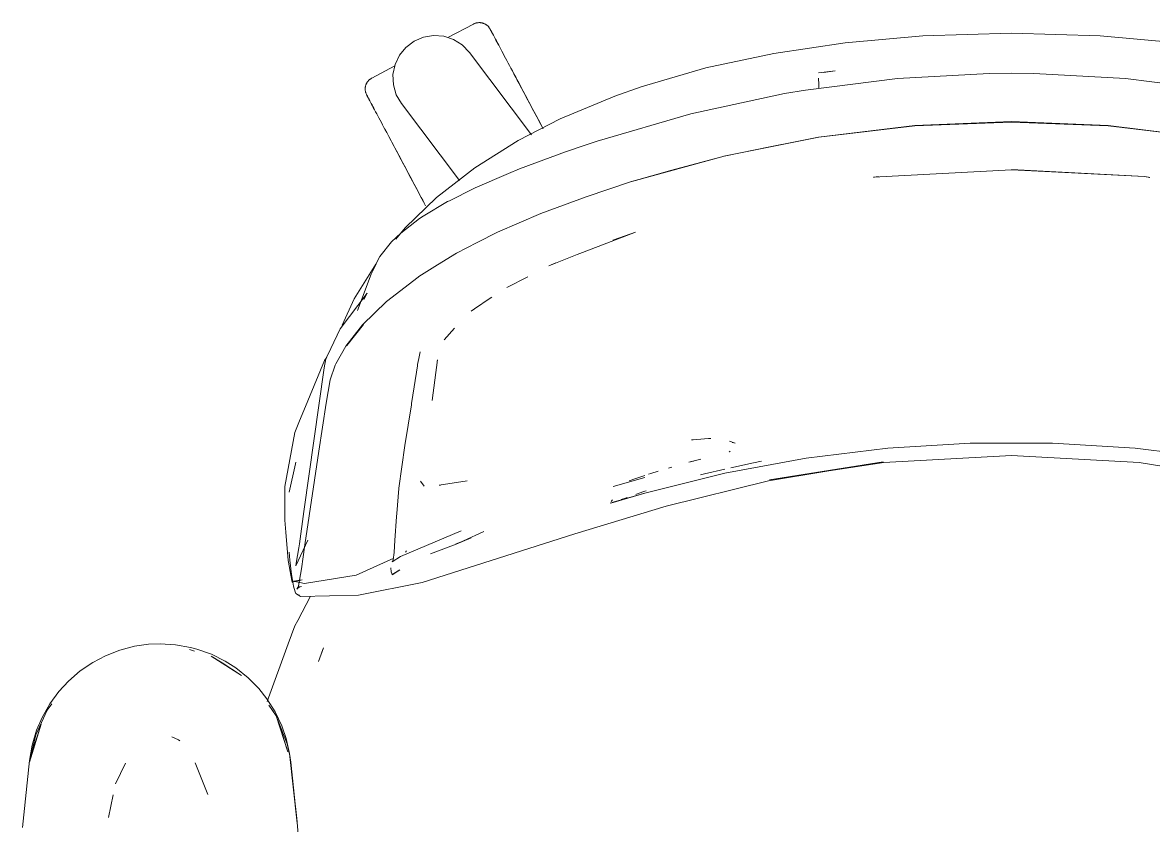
# Model space of a CAD drawing. Header units: millimetres. Extents: x 155927 to 295199, y -4084 to 97293.
# Drawn here: x 157578.5 to 157950.4, y 16154.7 to 16418.7 of the extents above; entities that cross this region are included whole.
import ezdxf

# ---------------------------------------------------------------- set-up
doc = ezdxf.new("R2010")
doc.units = ezdxf.units.MM
doc.header["$MEASUREMENT"] = 0
doc.layers.add('G-IMPT', color=8, linetype='CONTINUOUS', lineweight=9)
doc.layers.add('I-FURN', color=8, linetype='CONTINUOUS', lineweight=9)

msp = doc.modelspace()

# ---------------------------------------------------------------- linework, layer by layer
at = {"layer": 'G-IMPT'}
for p, q in [((157874.53, 16414.29), (157848.96, 16412.03)), ((157903.67, 16415.14), (157874.53, 16414.29)), ((157932.82, 16414.29), (157903.67, 16415.14)), ((157958.39, 16412.03), (157932.82, 16414.29)), ((157848.96, 16412.03), (157825.54, 16408.54)), ((157803.18, 16403.73), (157825.54, 16408.54)), ((157781.94, 16397.55), (157803.18, 16403.73)), ((157840.26, 16402.13), (157845.67, 16402.78)), ((157841.91, 16402.21), (157845.67, 16402.78)), ((157866.16, 16400.3), (157835.99, 16396.48)), ((157840.23, 16400.37), (157840.3, 16398.28)), ((157840.23, 16400.37), (157840.23, 16400.26)), ((157896.36, 16401.91), (157866.16, 16400.3)), ((157896.36, 16401.91), (157903.67, 16402.01)), ((157910.99, 16401.91), (157903.67, 16402.01)), ((157910.99, 16401.91), (157941.19, 16400.3)), ((157941.19, 16400.3), (157971.36, 16396.48)), ((157773.2, 16394.48), (157781.94, 16397.55)), ((157829.07, 16395.3), (157798.28, 16388.63)), ((157835.99, 16396.48), (157829.07, 16395.3)), ((157840.35, 16397.03), (157840.3, 16398.28)), ((157773.2, 16394.48), (157755.23, 16386.96)), ((157767.45, 16379.69), (157798.28, 16388.63)), ((157755.23, 16386.96), (157741.45, 16379.87)), ((157871.86, 16384.77), (157840.27, 16380.94)), ((157871.9, 16384.73), (157840.34, 16380.95)), ((157855.82, 16382.89), (157871.9, 16384.73)), ((157903.67, 16386.1), (157871.86, 16384.77)), ((157871.9, 16384.73), (157903.67, 16385.87)), ((157871.9, 16384.73), (157886.79, 16385.41)), ((157886.79, 16385.41), (157903.67, 16385.87)), ((157935.49, 16384.77), (157903.67, 16386.1)), ((157920.56, 16385.41), (157903.67, 16385.87)), ((157935.45, 16384.73), (157903.67, 16385.87)), ((157920.56, 16385.41), (157935.45, 16384.73)), ((157935.45, 16384.73), (157967, 16380.95)), ((157935.45, 16384.73), (157951.53, 16382.89)), ((157935.49, 16384.77), (157967.08, 16380.94)), ((157840.34, 16380.95), (157809.1, 16374.73)), ((157809.1, 16374.73), (157840.27, 16380.94)), ((157840.34, 16380.95), (157824.24, 16377.85)), ((157855.82, 16382.89), (157840.34, 16380.95)), ((157741.45, 16379.87), (157727.16, 16370.9)), ((157757.02, 16376.15), (157763.85, 16378.49)), ((157767.45, 16379.69), (157763.85, 16378.49)), ((157809.22, 16374.77), (157824.24, 16377.85)), ((157757.02, 16376.15), (157741.95, 16370.55)), ((157809.22, 16374.77), (157778.72, 16366.39)), ((157809.22, 16374.77), (157778.81, 16366.35)), ((157791.97, 16370.12), (157809.22, 16374.77)), ((157727.16, 16370.9), (157714.56, 16361.09)), ((157727.31, 16364.3), (157738.27, 16369.07)), ((157738.27, 16369.07), (157741.95, 16370.55)), ((157791.97, 16370.12), (157778.81, 16366.35)), ((157903.67, 16370.28), (157858.33, 16367.78)), ((157903.67, 16370.33), (157947.4, 16368.01)), ((157903.67, 16370.28), (157947.4, 16368.01)), ((157763.8, 16361.38), (157778.72, 16366.39)), ((157858.33, 16367.78), (157859.95, 16368.01)), ((157858.4, 16367.73), (157858.64, 16367.77)), ((157859.95, 16368.01), (157858.64, 16367.77)), ((157947.4, 16368.01), (157949.18, 16367.74)), ((157947.4, 16368.01), (157948.71, 16367.77)), ((157948.95, 16367.73), (157948.71, 16367.77)), ((157718.86, 16360.08), (157726.87, 16364.08)), ((157727.31, 16364.3), (157726.87, 16364.08)), ((157704.26, 16351.13), (157714.56, 16361.09)), ((157718.26, 16359.77), (157710.26, 16355.04)), ((157718.86, 16360.08), (157718.26, 16359.77)), ((157763.8, 16361.38), (157748.92, 16355.92)), ((157702.84, 16349.46), (157708.97, 16354.18)), ((157708.97, 16354.18), (157710.26, 16355.04)), ((157748.92, 16355.92), (157734.7, 16349.75)), ((157704.26, 16351.13), (157701.26, 16347.46)), ((157695.96, 16341.7), (157699.82, 16346.57)), ((157699.82, 16346.57), (157702.84, 16349.46)), ((157727.97, 16346.36), (157734.7, 16349.75)), ((157780.06, 16349.79), (157762.61, 16343.08)), ((157780.06, 16349.79), (157772.63, 16347.07)), ((157727.97, 16346.36), (157721.18, 16342.79)), ((157762.61, 16343.08), (157760.88, 16342.42)), ((157687.53, 16327.76), (157694.65, 16339.21)), ((157695.34, 16340.57), (157694.17, 16338.13)), ((157695.96, 16341.7), (157695.34, 16340.57)), ((157714.95, 16339.02), (157721.18, 16342.79)), ((157760.88, 16342.42), (157751.56, 16338.69)), ((157751.56, 16338.69), (157753.8, 16339.69)), ((157688.58, 16324), (157693.09, 16335.9)), ((157694.17, 16338.13), (157693.09, 16335.9)), ((157714.95, 16339.02), (157708.85, 16335.14)), ((157698.16, 16326.95), (157708.6, 16334.97)), ((157708.85, 16335.14), (157708.6, 16334.97)), ((157737.72, 16331.52), (157744.69, 16335.06)), ((157691.82, 16329.65), (157682.88, 16317.95)), ((157691.82, 16329.65), (157690.66, 16327.62)), ((157727.11, 16324.49), (157732.25, 16327.99)), ((157732.25, 16327.99), (157732.82, 16328.38)), ((157683.55, 16319.13), (157687.53, 16327.76)), ((157698.16, 16326.95), (157690.26, 16319.21)), ((157727.11, 16324.49), (157726.01, 16323.74)), ((157679.84, 16311.43), (157682.88, 16317.95)), ((157684.84, 16312.25), (157690.26, 16319.21)), ((157690.56, 16319.42), (157685.17, 16312.47)), ((157690.56, 16319.42), (157687.76, 16315.85)), ((157720.48, 16318.22), (157717.14, 16314.31)), ((157685.17, 16312.47), (157687.76, 16315.85)), ((157679.84, 16311.43), (157678.27, 16308.06)), ((157684.84, 16312.25), (157681.55, 16306.41)), ((157709.28, 16310.41), (157708.82, 16308.24)), ((157677.78, 16307.5), (157670.99, 16291.05)), ((157677.62, 16305.07), (157678.27, 16308.06)), ((157678.55, 16308.67), (157677.78, 16307.5)), ((157679.59, 16301.2), (157681.34, 16305.99)), ((157681.55, 16306.41), (157681.34, 16305.99)), ((157706.52, 16294.07), (157708.33, 16305.79)), ((157708.33, 16305.79), (157708.4, 16306.26)), ((157708.82, 16308.24), (157708.4, 16306.26)), ((157713.2, 16294.37), (157714.98, 16307.72)), ((157714.98, 16307.72), (157714.84, 16307.25)), ((157670.95, 16257.85), (157677.62, 16305.07)), ((157679.59, 16301.2), (157678.29, 16293.53)), ((157670.99, 16291.05), (157669.6, 16287.69)), ((157675.89, 16277.76), (157678.29, 16293.53)), ((157704.23, 16279.59), (157706.35, 16292.95)), ((157706.35, 16292.95), (157706.43, 16293.46)), ((157706.52, 16294.07), (157706.43, 16293.46)), ((157668, 16283.83), (157669.6, 16287.69)), ((157664.76, 16266.13), (157668, 16283.83)), ((157704.23, 16279.59), (157702.2, 16265.52)), ((157798.99, 16281.49), (157798.51, 16281.46)), ((157802.7, 16281.77), (157798.99, 16281.49)), ((157802.7, 16281.77), (157804.07, 16281.87)), ((157804.77, 16281.87), (157804.07, 16281.87)), ((157812.86, 16280.34), (157810.91, 16281.02)), ((157812.86, 16280.34), (157811.81, 16280.55)), ((157890.11, 16280.33), (157863.04, 16278.68)), ((157917.23, 16280.33), (157890.11, 16280.33)), ((157917.23, 16280.33), (157944.31, 16278.68)), ((157671.34, 16246.89), (157675.89, 16277.76)), ((157811.18, 16277.67), (157810.85, 16277.53)), ((157811.18, 16277.64), (157810.85, 16277.53)), ((157836.12, 16275.38), (157863.04, 16278.68)), ((157861.69, 16273.98), (157903.67, 16276.34)), ((157945.66, 16273.98), (157903.67, 16276.34)), ((157971.22, 16275.38), (157944.31, 16278.68)), ((157666.17, 16264.27), (157668.22, 16273.57)), ((157668.22, 16273.57), (157668.37, 16274.15)), ((157790.85, 16272.16), (157791.97, 16272.49)), ((157797.64, 16274.07), (157801.5, 16275.07)), ((157797.64, 16274.07), (157799.17, 16274.46)), ((157809.46, 16270.45), (157836.12, 16275.38)), ((157818.87, 16273.93), (157811.45, 16272.22)), ((157821.5, 16274.4), (157818.87, 16273.93)), ((157823.77, 16267.99), (157861.51, 16274.24)), ((157861.51, 16274.24), (157824.15, 16268.25)), ((157861.69, 16273.98), (157824.15, 16268.25)), ((157983.58, 16267.99), (157945.66, 16273.98)), ((157783.14, 16269.1), (157772.71, 16266.06)), ((157777.96, 16267.97), (157780.12, 16268.73)), ((157780.84, 16268.99), (157780.12, 16268.73)), ((157780.84, 16268.99), (157783.15, 16269.76)), ((157809.46, 16270.45), (157783.14, 16263.9)), ((157784.28, 16270.14), (157785.06, 16270.38)), ((157785.06, 16270.38), (157787.55, 16271.17)), ((157802.72, 16270.22), (157801.44, 16269.88)), ((157809.47, 16271.77), (157802.72, 16270.22)), ((157664.76, 16266.13), (157664.74, 16259.16)), ((157702.19, 16265.44), (157701.57, 16257.2)), ((157702.19, 16265.44), (157702.2, 16265.52)), ((157710.58, 16266.18), (157709.3, 16267.82)), ((157715.53, 16266.53), (157724.69, 16267.93)), ((157715.53, 16266.53), (157715.88, 16266.58)), ((157790.09, 16259.67), (157823.77, 16267.99)), ((157783.14, 16263.9), (157771.92, 16260.63)), ((157772.46, 16261.72), (157772.07, 16261.11)), ((157772.46, 16261.72), (157772.31, 16261.51)), ((157783.14, 16263.9), (157772.32, 16260.79)), ((157783.14, 16263.9), (157772.61, 16260.84)), ((157776.39, 16262.18), (157775.32, 16261.78)), ((157777.36, 16262.52), (157776.39, 16262.18)), ((157780.11, 16263.51), (157780.91, 16263.8)), ((157783.14, 16264.53), (157780.91, 16263.8)), ((157783.14, 16264.53), (157783.6, 16264.68)), ((157664.74, 16259.16), (157664.74, 16254.99)), ((157670.95, 16257.85), (157669.51, 16247.19)), ((157790.09, 16259.67), (157760.11, 16250.49)), ((157771.92, 16260.63), (157771.67, 16260.77)), ((157772.61, 16260.84), (157772.32, 16260.79)), ((157665.08, 16251.04), (157664.74, 16254.99)), ((157701.5, 16256.21), (157700.94, 16248.35)), ((157701.57, 16257.2), (157701.5, 16256.21)), ((157665.88, 16241.71), (157665.08, 16251.04)), ((157702.72, 16243.04), (157722.7, 16251.48)), ((157760.11, 16250.49), (157709.87, 16234.5)), ((157723.44, 16248.2), (157730.15, 16251.25)), ((157668.32, 16240.01), (157672.31, 16248.41)), ((157669.29, 16245.89), (157669.51, 16247.19)), ((157670.23, 16239.04), (157671.34, 16246.89)), ((157700.94, 16248.35), (157700.64, 16244.48)), ((157721.06, 16247.18), (157712.59, 16243.93)), ((157725.96, 16249.2), (157720.85, 16247.17)), ((157720.85, 16247.17), (157725.97, 16249.2)), ((157721.06, 16247.18), (157725.96, 16249.2)), ((157666.4, 16241.88), (157666.19, 16244.47)), ((157669.29, 16245.89), (157668.46, 16240.87)), ((157688.22, 16236.94), (157700.57, 16242.55)), ((157700.05, 16241.28), (157702.72, 16243.04)), ((157700.64, 16244.4), (157700.34, 16242.02)), ((157700.64, 16244.4), (157700.64, 16244.48)), ((157704.44, 16244.49), (157704.71, 16244.93)), ((157665.88, 16241.71), (157665.92, 16241.24)), ((157665.92, 16241.24), (157666.74, 16236.99)), ((157666.92, 16237.2), (157666.4, 16241.88)), ((157668.32, 16240.01), (157668.46, 16240.87)), ((157669.12, 16232.77), (157670.23, 16239.04)), ((157699.58, 16239.37), (157699.75, 16238.01)), ((157700.34, 16242), (157700.05, 16241.28)), ((157700.34, 16242), (157700.34, 16242.02)), ((157666.74, 16236.99), (157667.18, 16234.67)), ((157666.99, 16236.58), (157666.92, 16237.2)), ((157666.99, 16236.58), (157667.53, 16233.3)), ((157670.46, 16235.4), (157667.18, 16234.67)), ((157670.46, 16235.4), (157667.59, 16234.91)), ((157688.22, 16236.94), (157671.17, 16234.22)), ((157699.75, 16238.01), (157700.02, 16237.14)), ((157702.51, 16238.67), (157700.02, 16237.14)), ((157700.02, 16237.14), (157702.49, 16238.63)), ((157700.04, 16237.08), (157700.02, 16237.14)), ((157700.04, 16237.08), (157702.51, 16238.67)), ((157668.08, 16231.44), (157667.53, 16233.3)), ((157667.59, 16234.91), (157671.17, 16234.22)), ((157668.08, 16231.44), (157668.4, 16230.9)), ((157669.29, 16233.39), (157668.73, 16232.29)), ((157669.12, 16232.79), (157668.73, 16232.29)), ((157669.29, 16233.39), (157669.12, 16232.77)), ((157669.12, 16232.79), (157669.66, 16233.11)), ((157670.16, 16233.19), (157669.66, 16233.11)), ((157688.92, 16230.31), (157709.87, 16234.5)), ((157668.4, 16230.9), (157668.9, 16230.53)), ((157669.93, 16229.92), (157668.9, 16230.53)), ((157669.52, 16230.4), (157668.9, 16230.53)), ((157668.9, 16230.53), (157668.97, 16230.51)), ((157669.52, 16230.4), (157668.97, 16230.51)), ((157673.12, 16229.99), (157668.98, 16222.08)), ((157688.92, 16230.31), (157669.93, 16229.92)), ((157665.86, 16214.35), (157668.05, 16220.32)), ((157668.98, 16222.08), (157668.05, 16220.32)), ((157615.35, 16213.55), (157610.48, 16212.29)), ((157615.35, 16213.55), (157619.86, 16214.2)), ((157623.71, 16214.37), (157619.86, 16214.2)), ((157623.71, 16214.37), (157628.75, 16214.07)), ((157628.75, 16214.07), (157633.7, 16213.19)), ((157633.7, 16213.19), (157635.82, 16212.63)), ((157658.92, 16195.41), (157665.86, 16214.35)), ((157677.46, 16213.05), (157675.82, 16208.58)), ((157677.46, 16213.05), (157677.2, 16212.46)), ((157601.6, 16208.26), (157605.77, 16210.45)), ((157605.77, 16210.45), (157610.48, 16212.29)), ((157635.05, 16211.93), (157633.36, 16212.45)), ((157640.6, 16210.92), (157635.82, 16212.63)), ((157640.5, 16210.27), (157644.18, 16208.11)), ((157640.5, 16210.27), (157650.45, 16203.95)), ((157640.6, 16210.92), (157645.11, 16208.68)), ((157675.82, 16208.58), (157677.2, 16212.46)), ((157597.44, 16205.43), (157593.6, 16202.11)), ((157601.6, 16208.26), (157597.44, 16205.43)), ((157644.18, 16208.11), (157650.45, 16203.95)), ((157645.11, 16208.68), (157648.65, 16206.41)), ((157652.63, 16203.22), (157648.65, 16206.41)), ((157590.44, 16198.67), (157593.6, 16202.11)), ((157652.63, 16203.22), (157656.18, 16199.62)), ((157590.44, 16198.67), (157587.44, 16194.59)), ((157656.18, 16199.62), (157658.8, 16196.31)), ((157584.93, 16190.15), (157587.44, 16194.59)), ((157588.13, 16194.63), (157586.54, 16192.52)), ((157661.53, 16191.98), (157658.8, 16196.31)), ((157661.92, 16190.66), (157659.5, 16194.24)), ((157582.8, 16184.46), (157586.54, 16192.52)), ((157661.53, 16191.98), (157663.72, 16187.4)), ((157662.2, 16189.95), (157661.92, 16190.66)), ((157661.92, 16190.66), (157662.83, 16187.95)), ((157661.92, 16190.66), (157665.74, 16178.81)), ((157580.76, 16175.49), (157584.59, 16187.95)), ((157584.59, 16187.95), (157581.67, 16178.81)), ((157584.93, 16190.15), (157583.12, 16185.91)), ((157665.53, 16181.44), (157662.33, 16189.62)), ((157662.83, 16187.95), (157665.74, 16178.81)), ((157663.72, 16187.4), (157665.17, 16183.27)), ((157582.8, 16184.46), (157580.88, 16176.06)), ((157583.12, 16185.91), (157581.65, 16181.05)), ((157627.53, 16183.75), (157629.76, 16182.74)), ((157666.32, 16178.31), (157665.17, 16183.27)), ((157580.76, 16176), (157581.65, 16181.05)), ((157629.76, 16182.74), (157630.21, 16182.44)), ((157666.11, 16178.38), (157665.53, 16181.44)), ((157578.85, 16158.08), (157580.76, 16176)), ((157580.76, 16175.49), (157581.67, 16178.81)), ((157666.32, 16178.31), (157668.78, 16155.35)), ((157666.32, 16178.31), (157666.66, 16175.49)), ((157666.32, 16178.31), (157668.68, 16156.87)), ((157668.78, 16155.35), (157666.66, 16175.49)), ((157612.33, 16175.12), (157609.06, 16168.34)), ((157639.43, 16164.79), (157635.28, 16175.21)), ((157606.72, 16157.29), (157608.3, 16164.72)), ((157578.5, 16153.95), (157578.85, 16158.08)), ((157668.68, 16156.87), (157669.66, 16145.47))]:
    msp.add_line(p, q, dxfattribs=at)
at = {"layer": 'I-FURN'}
for p, q in [((157726.79, 16418.18), (157718.38, 16413.71)), ((157726.79, 16418.18), (157726.94, 16418.25)), ((157726.94, 16418.25), (157727.08, 16418.32)), ((157727.08, 16418.32), (157727.23, 16418.38)), ((157727.23, 16418.38), (157727.38, 16418.43)), ((157727.38, 16418.43), (157727.54, 16418.48)), ((157727.54, 16418.48), (157727.69, 16418.53)), ((157727.69, 16418.53), (157727.85, 16418.56)), ((157727.85, 16418.56), (157728.01, 16418.59)), ((157728.01, 16418.59), (157728.17, 16418.62)), ((157728.17, 16418.62), (157728.33, 16418.63)), ((157728.33, 16418.63), (157728.49, 16418.65)), ((157728.49, 16418.65), (157728.65, 16418.65)), ((157728.65, 16418.65), (157728.81, 16418.65)), ((157728.81, 16418.65), (157728.97, 16418.64)), ((157728.97, 16418.64), (157729.13, 16418.63)), ((157729.13, 16418.63), (157729.29, 16418.6)), ((157729.29, 16418.6), (157729.45, 16418.58)), ((157729.45, 16418.58), (157729.61, 16418.54)), ((157729.61, 16418.54), (157729.77, 16418.5)), ((157729.77, 16418.5), (157729.92, 16418.46)), ((157729.92, 16418.46), (157730.07, 16418.4)), ((157730.07, 16418.4), (157730.22, 16418.35)), ((157730.22, 16418.35), (157730.37, 16418.28)), ((157730.37, 16418.28), (157730.52, 16418.21)), ((157730.52, 16418.21), (157730.66, 16418.13)), ((157730.66, 16418.13), (157730.8, 16418.05)), ((157730.8, 16418.05), (157730.93, 16417.97)), ((157730.93, 16417.97), (157731.06, 16417.87)), ((157731.06, 16417.87), (157731.19, 16417.78)), ((157731.19, 16417.78), (157731.32, 16417.67)), ((157731.32, 16417.67), (157731.44, 16417.57)), ((157731.44, 16417.57), (157731.55, 16417.45)), ((157731.55, 16417.45), (157731.66, 16417.34)), ((157731.66, 16417.34), (157731.77, 16417.21)), ((157731.77, 16417.21), (157731.87, 16417.09)), ((157707.24, 16412.55), (157710.34, 16413.88)), ((157710.34, 16413.88), (157713.67, 16414.42)), ((157713.67, 16414.42), (157717.03, 16414.16)), ((157717.03, 16414.16), (157720.23, 16413.09)), ((157731.87, 16417.09), (157731.97, 16416.96)), ((157731.97, 16416.96), (157732.06, 16416.83)), ((157732.06, 16416.83), (157732.14, 16416.69)), ((157732.14, 16416.69), (157732.22, 16416.55)), ((157732.22, 16416.55), (157732.24, 16416.51)), ((157732.24, 16416.51), (157732.25, 16416.49)), ((157732.25, 16416.51), (157732.24, 16416.51)), ((157732.27, 16416.46), (157732.25, 16416.51)), ((157732.25, 16416.49), (157732.29, 16416.43)), ((157732.31, 16416.38), (157732.27, 16416.46)), ((157732.29, 16416.43), (157732.34, 16416.33)), ((157732.38, 16416.26), (157732.31, 16416.38)), ((157732.34, 16416.33), (157732.41, 16416.19)), ((157732.46, 16416.1), (157732.38, 16416.26)), ((157732.41, 16416.19), (157732.51, 16416.01)), ((157732.57, 16415.9), (157732.46, 16416.1)), ((157732.51, 16416.01), (157732.63, 16415.79)), ((157732.7, 16415.66), (157732.57, 16415.9)), ((157732.63, 16415.79), (157732.76, 16415.53)), ((157732.85, 16415.38), (157732.7, 16415.66)), ((157732.76, 16415.53), (157732.92, 16415.24)), ((157733.02, 16415.06), (157732.85, 16415.38)), ((157732.92, 16415.24), (157733.1, 16414.9)), ((157733.21, 16414.7), (157733.02, 16415.06)), ((157733.1, 16414.9), (157733.3, 16414.53)), ((157733.41, 16414.31), (157733.21, 16414.7)), ((157733.3, 16414.53), (157733.52, 16414.12)), ((157733.64, 16413.88), (157733.41, 16414.31)), ((157733.52, 16414.12), (157733.75, 16413.67)), ((157733.89, 16413.42), (157733.64, 16413.88)), ((157733.75, 16413.67), (157734.01, 16413.19)), ((157702.41, 16407.91), (157704.54, 16410.52)), ((157704.54, 16410.52), (157707.24, 16412.55)), ((157720.23, 16413.09), (157723.08, 16411.29)), ((157723.08, 16411.29), (157725.42, 16408.86)), ((157734.16, 16412.91), (157733.89, 16413.42)), ((157734.01, 16413.19), (157734.29, 16412.67)), ((157734.44, 16412.38), (157734.16, 16412.91)), ((157734.29, 16412.67), (157734.58, 16412.12)), ((157734.74, 16411.81), (157734.44, 16412.38)), ((157734.58, 16412.12), (157734.89, 16411.54)), ((157735.06, 16411.21), (157734.74, 16411.81)), ((157735.4, 16410.57), (157735.06, 16411.21)), ((157735.75, 16409.91), (157735.4, 16410.57)), ((157736.12, 16409.22), (157735.75, 16409.91)), ((157700.97, 16404.86), (157702.41, 16407.91)), ((157725.42, 16408.86), (157745.82, 16381.8)), ((157736.51, 16408.49), (157736.12, 16409.22)), ((157736.91, 16407.74), (157736.51, 16408.49)), ((157737.32, 16406.97), (157736.91, 16407.74)), ((157737.74, 16406.17), (157737.32, 16406.97)), ((157738.18, 16405.34), (157737.74, 16406.17)), ((157700.88, 16404.4), (157693.29, 16400.37)), ((157700.3, 16401.55), (157700.97, 16404.86)), ((157738.63, 16404.5), (157738.18, 16405.34)), ((157739.09, 16403.63), (157738.63, 16404.5)), ((157739.57, 16402.74), (157739.09, 16403.63)), ((157740.05, 16401.84), (157739.57, 16402.74)), ((157739.79, 16402.33), (157740.27, 16401.41)), ((157691.53, 16398.49), (157691.6, 16398.64)), ((157691.6, 16398.64), (157691.67, 16398.78)), ((157691.67, 16398.78), (157691.75, 16398.92)), ((157691.75, 16398.92), (157691.84, 16399.06)), ((157691.84, 16399.06), (157691.93, 16399.19)), ((157691.93, 16399.19), (157692.03, 16399.32)), ((157692.03, 16399.32), (157692.13, 16399.44)), ((157692.13, 16399.44), (157692.24, 16399.56)), ((157692.24, 16399.56), (157692.35, 16399.68)), ((157692.35, 16399.68), (157692.47, 16399.79)), ((157692.47, 16399.79), (157692.59, 16399.89)), ((157692.59, 16399.89), (157692.72, 16399.99)), ((157692.72, 16399.99), (157692.85, 16400.09)), ((157692.85, 16400.09), (157692.98, 16400.18)), ((157692.98, 16400.18), (157693.12, 16400.27)), ((157693.12, 16400.27), (157693.26, 16400.35)), ((157693.26, 16400.35), (157693.29, 16400.37)), ((157700.44, 16398.18), (157700.3, 16401.55)), ((157740.54, 16400.91), (157740.05, 16401.84)), ((157740.27, 16401.41), (157740.77, 16400.48)), ((157741.04, 16399.98), (157740.54, 16400.91)), ((157740.77, 16400.48), (157741.27, 16399.54)), ((157741.54, 16399.02), (157741.04, 16399.98)), ((157741.27, 16399.54), (157741.78, 16398.58)), ((157742.05, 16398.06), (157741.54, 16399.02)), ((157741.78, 16398.58), (157742.29, 16397.61)), ((157691.16, 16396.93), (157691.17, 16397.1)), ((157691.16, 16396.77), (157691.16, 16396.93)), ((157691.16, 16396.61), (157691.16, 16396.77)), ((157691.17, 16396.45), (157691.16, 16396.61)), ((157691.17, 16397.1), (157691.18, 16397.26)), ((157691.19, 16396.29), (157691.17, 16396.45)), ((157691.18, 16397.26), (157691.2, 16397.42)), ((157691.21, 16396.13), (157691.19, 16396.29)), ((157691.2, 16397.42), (157691.23, 16397.57)), ((157691.24, 16395.97), (157691.21, 16396.13)), ((157691.23, 16397.57), (157691.26, 16397.73)), ((157691.28, 16395.82), (157691.24, 16395.97)), ((157691.26, 16397.73), (157691.3, 16397.89)), ((157691.32, 16395.66), (157691.28, 16395.82)), ((157691.3, 16397.89), (157691.35, 16398.04)), ((157691.37, 16395.51), (157691.32, 16395.66)), ((157691.35, 16398.04), (157691.4, 16398.2)), ((157691.43, 16395.36), (157691.37, 16395.51)), ((157691.4, 16398.2), (157691.46, 16398.35)), ((157691.49, 16395.21), (157691.43, 16395.36)), ((157691.46, 16398.35), (157691.53, 16398.49)), ((157691.56, 16395.06), (157691.49, 16395.21)), ((157691.63, 16394.92), (157691.56, 16395.06)), ((157691.63, 16394.91), (157691.63, 16394.92)), ((157691.63, 16394.92), (157691.64, 16394.9)), ((157691.65, 16394.87), (157691.63, 16394.91)), ((157691.64, 16394.9), (157691.67, 16394.84)), ((157691.7, 16394.79), (157691.65, 16394.87)), ((157701.38, 16394.94), (157700.44, 16398.18)), ((157703.07, 16392.02), (157701.38, 16394.94)), ((157742.57, 16397.09), (157742.05, 16398.06)), ((157742.29, 16397.61), (157742.81, 16396.63)), ((157743.1, 16396.1), (157742.57, 16397.09)), ((157742.81, 16396.63), (157743.34, 16395.65)), ((157743.62, 16395.11), (157743.1, 16396.1)), ((157743.34, 16395.65), (157743.87, 16394.65)), ((157744.15, 16394.11), (157743.62, 16395.11)), ((157691.67, 16394.84), (157691.72, 16394.74)), ((157691.76, 16394.66), (157691.7, 16394.79)), ((157691.72, 16394.74), (157691.8, 16394.6)), ((157691.85, 16394.5), (157691.76, 16394.66)), ((157691.8, 16394.6), (157691.89, 16394.42)), ((157691.96, 16394.3), (157691.85, 16394.5)), ((157691.89, 16394.42), (157692.01, 16394.2)), ((157692.08, 16394.06), (157691.96, 16394.3)), ((157692.01, 16394.2), (157692.15, 16393.94)), ((157692.23, 16393.78), (157692.08, 16394.06)), ((157692.15, 16393.94), (157692.31, 16393.64)), ((157692.4, 16393.46), (157692.23, 16393.78)), ((157692.31, 16393.64), (157692.49, 16393.3)), ((157692.59, 16393.11), (157692.4, 16393.46)), ((157692.49, 16393.3), (157692.68, 16392.93)), ((157692.8, 16392.72), (157692.59, 16393.11)), ((157692.68, 16392.93), (157692.9, 16392.52)), ((157693.03, 16392.29), (157692.8, 16392.72)), ((157692.9, 16392.52), (157693.14, 16392.08)), ((157693.27, 16391.82), (157693.03, 16392.29)), ((157693.14, 16392.08), (157693.4, 16391.59)), ((157693.54, 16391.32), (157693.27, 16391.82)), ((157693.4, 16391.59), (157693.67, 16391.08)), ((157693.83, 16390.78), (157693.54, 16391.32)), ((157722.15, 16366.71), (157703.07, 16392.02)), ((157743.87, 16394.65), (157744.4, 16393.65)), ((157744.69, 16393.11), (157744.15, 16394.11)), ((157744.4, 16393.65), (157744.93, 16392.65)), ((157745.22, 16392.11), (157744.69, 16393.11)), ((157744.93, 16392.65), (157745.47, 16391.65)), ((157745.75, 16391.1), (157745.22, 16392.11)), ((157745.47, 16391.65), (157746, 16390.64)), ((157693.67, 16391.08), (157693.96, 16390.53)), ((157694.13, 16390.21), (157693.83, 16390.78)), ((157693.96, 16390.53), (157694.27, 16389.94)), ((157694.27, 16389.94), (157694.6, 16389.33)), ((157694.6, 16389.33), (157694.95, 16388.68)), ((157694.95, 16388.68), (157695.31, 16388)), ((157695.31, 16388), (157695.68, 16387.29)), ((157746.29, 16390.1), (157745.75, 16391.1)), ((157746, 16390.64), (157746.53, 16389.64)), ((157746.82, 16389.1), (157746.29, 16390.1)), ((157746.53, 16389.64), (157747.07, 16388.64)), ((157747.35, 16388.1), (157746.82, 16389.1)), ((157747.07, 16388.64), (157747.6, 16387.64)), ((157747.88, 16387.1), (157747.35, 16388.1)), ((157747.6, 16387.64), (157748.12, 16386.65)), ((157695.68, 16387.29), (157696.07, 16386.56)), ((157696.07, 16386.56), (157696.48, 16385.8)), ((157696.48, 16385.8), (157696.9, 16385.01)), ((157696.9, 16385.01), (157697.33, 16384.2)), ((157697.33, 16384.2), (157697.77, 16383.36)), ((157698.02, 16382.9), (157697.57, 16383.75)), ((157748.41, 16386.12), (157747.88, 16387.1)), ((157748.12, 16386.65), (157748.65, 16385.66)), ((157748.93, 16385.14), (157748.41, 16386.12)), ((157748.65, 16385.66), (157749.16, 16384.69)), ((157749.44, 16384.17), (157748.93, 16385.14)), ((157749.16, 16384.69), (157749.68, 16383.73)), ((157697.77, 16383.36), (157698.23, 16382.5)), ((157698.48, 16382.03), (157698.02, 16382.9)), ((157698.23, 16382.5), (157698.69, 16381.63)), ((157698.95, 16381.15), (157698.48, 16382.03)), ((157698.69, 16381.63), (157699.17, 16380.73)), ((157699.43, 16380.24), (157698.95, 16381.15)), ((157699.17, 16380.73), (157699.66, 16379.82)), ((157699.92, 16379.32), (157699.43, 16380.24)), ((157699.66, 16379.82), (157700.15, 16378.89)), ((157700.42, 16378.38), (157699.92, 16379.32)), ((157700.15, 16378.89), (157700.65, 16377.94)), ((157700.93, 16377.43), (157700.42, 16378.38)), ((157700.65, 16377.94), (157701.16, 16376.99)), ((157701.44, 16376.46), (157700.93, 16377.43)), ((157701.16, 16376.99), (157701.68, 16376.02)), ((157701.96, 16375.49), (157701.44, 16376.46)), ((157701.68, 16376.02), (157702.2, 16375.04)), ((157702.48, 16374.51), (157701.96, 16375.49)), ((157702.2, 16375.04), (157702.72, 16374.05)), ((157703.01, 16373.52), (157702.48, 16374.51)), ((157702.72, 16374.05), (157703.25, 16373.06)), ((157703.54, 16372.52), (157703.01, 16373.52)), ((157703.25, 16373.06), (157703.78, 16372.06)), ((157704.07, 16371.52), (157703.54, 16372.52)), ((157703.78, 16372.06), (157704.32, 16371.06)), ((157704.6, 16370.51), (157704.07, 16371.52)), ((157704.32, 16371.06), (157704.85, 16370.05)), ((157705.14, 16369.51), (157704.6, 16370.51)), ((157704.85, 16370.05), (157705.38, 16369.05)), ((157705.67, 16368.5), (157705.14, 16369.51)), ((157705.38, 16369.05), (157705.92, 16368.04)), ((157706.21, 16367.5), (157705.67, 16368.5)), ((157705.92, 16368.04), (157706.45, 16367.04)), ((157706.74, 16366.5), (157706.21, 16367.5)), ((157706.45, 16367.04), (157706.98, 16366.04)), ((157707.27, 16365.51), (157706.74, 16366.5)), ((157706.98, 16366.04), (157707.51, 16365.05)), ((157707.79, 16364.52), (157707.27, 16365.51)), ((157707.51, 16365.05), (157708.03, 16364.07)), ((157708.31, 16363.54), (157707.79, 16364.52)), ((157708.03, 16364.07), (157708.55, 16363.09)), ((157708.83, 16362.57), (157708.31, 16363.54)), ((157708.55, 16363.09), (157709.06, 16362.13)), ((157709.34, 16361.61), (157708.83, 16362.57)), ((157709.06, 16362.13), (157709.57, 16361.18)), ((157709.84, 16360.67), (157709.34, 16361.61)), ((157709.57, 16361.18), (157710.07, 16360.24)), ((157710.33, 16359.74), (157709.84, 16360.67)), ((157710.07, 16360.24), (157710.56, 16359.32)), ((157710.82, 16358.83), (157710.33, 16359.74)), ((157710.56, 16359.32), (157711.04, 16358.41))]:
    msp.add_line(p, q, dxfattribs=at)

doc.saveas('drawing.dxf')
